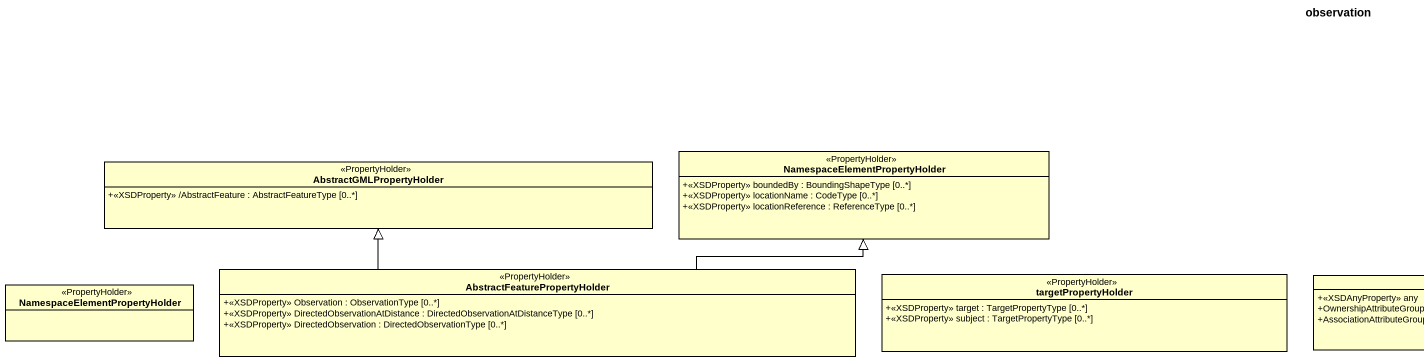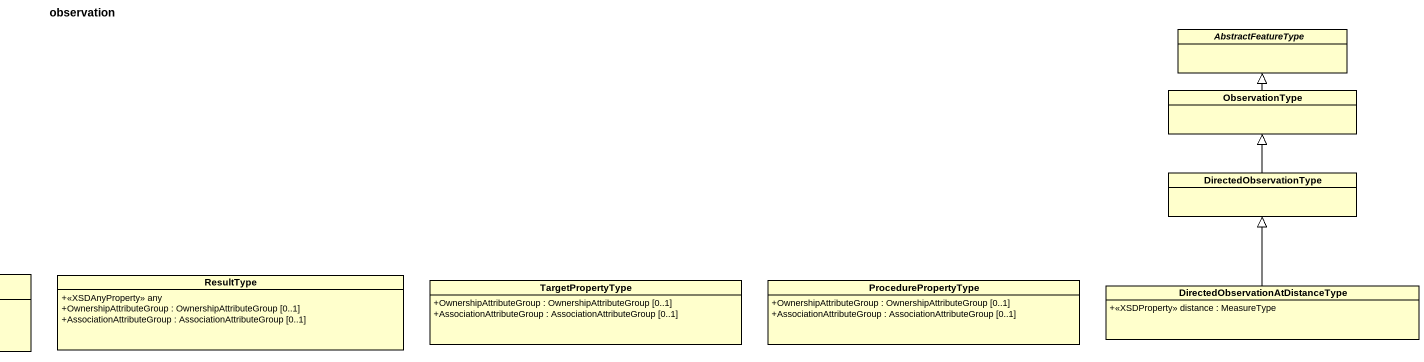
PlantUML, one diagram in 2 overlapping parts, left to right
@startuml
title observation
hide circle
hide empty members
skinparam classAttributeIconSize 0
abstract class AbstractFeatureType
class ObservationType
class "NamespaceElementPropertyHolder" as NamespaceElementPropertyHold <<PropertyHolder>> {
  +<<XSDProperty>> boundedBy : BoundingShapeType [0..*]
  +<<XSDProperty>> locationName : CodeType [0..*]
  +<<XSDProperty>> locationReference : ReferenceType [0..*]
}
class AbstractGMLPropertyHolder <<PropertyHolder>> {
  +<<XSDProperty>> /AbstractFeature : AbstractFeatureType [0..*]
}
class DirectedObservationType
class "AbstractFeaturePropertyHolder" as AbstractFeaturePropertyHolde <<PropertyHolder>> {
  +<<XSDProperty>> Observation : ObservationType [0..*]
  +<<XSDProperty>> DirectedObservationAtDistance : DirectedObservationAtDistanceType [0..*]
  +<<XSDProperty>> DirectedObservation : DirectedObservationType [0..*]
}
class targetPropertyHolder <<PropertyHolder>> {
  +<<XSDProperty>> target : TargetPropertyType [0..*]
  +<<XSDProperty>> subject : TargetPropertyType [0..*]
}
class "NamespaceElementPropertyHolder" as NamespaceElementPropertyHold_2 <<PropertyHolder>>
class ResultType {
  +<<XSDAnyProperty>> any
  +OwnershipAttributeGroup : OwnershipAttributeGroup [0..1]
  +AssociationAttributeGroup : AssociationAttributeGroup [0..1]
}
class TargetPropertyType {
  +OwnershipAttributeGroup : OwnershipAttributeGroup [0..1]
  +AssociationAttributeGroup : AssociationAttributeGroup [0..1]
}
class ProcedurePropertyType {
  +OwnershipAttributeGroup : OwnershipAttributeGroup [0..1]
  +AssociationAttributeGroup : AssociationAttributeGroup [0..1]
}
class "DirectedObservationAtDistanceType" as DirectedObservationAtDistanc {
  +<<XSDProperty>> distance : MeasureType
}
ObservationType -up-|> AbstractFeatureType
DirectedObservationType -up-|> ObservationType
AbstractFeaturePropertyHolde -right-|> NamespaceElementPropertyHold
AbstractFeaturePropertyHolde -up-|> AbstractGMLPropertyHolder
DirectedObservationAtDistanc -up-|> DirectedObservationType
@enduml
